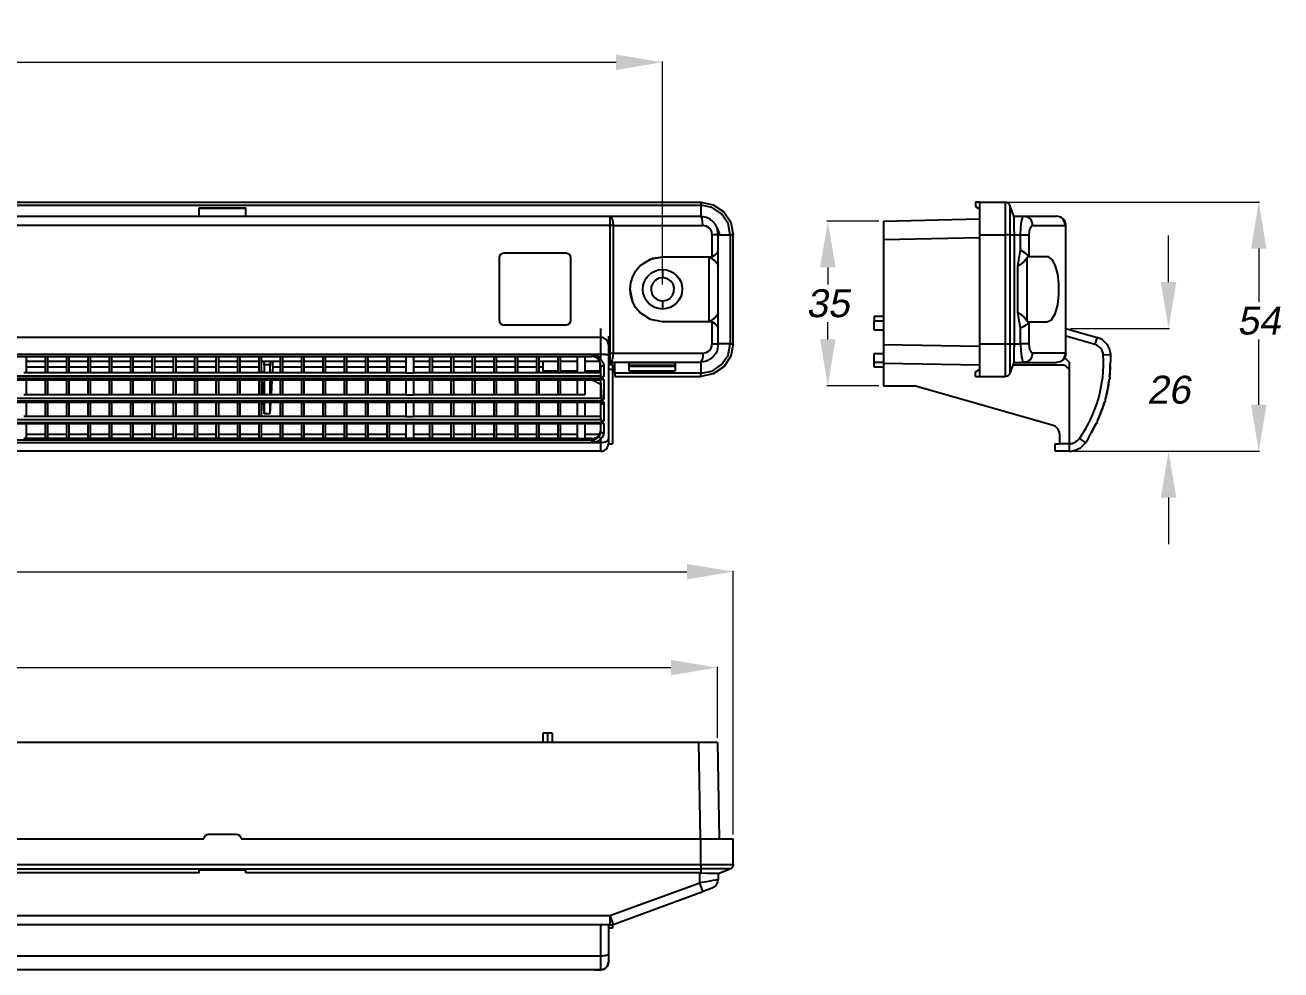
# Model space of a CAD drawing. Extents: x 77 to 615, y 57 to 401.
# Drawn here: x 345 to 615.4, y 56.7 to 260.2 of the extents above; entities that cross this region are included whole.
import ezdxf

# ---------------------------------------------------------------- set-up
doc = ezdxf.new("R2010")
doc.units = 0
doc.header["$MEASUREMENT"] = 0
doc.header["$PDSIZE"] = -1
doc.styles.add('NowyStyl1', font='ARIAL.TTF', dxfattribs={"oblique": 10})
doc.dimstyles.get("Standard").update_dxf_attribs({"dimtxt": 0.18, "dimasz": 0.18, "dimexe": 0.18, "dimexo": 0.0625, "dimgap": 0.09, "dimtad": 0, "dimtih": 1, "dimtoh": 1, "dimdec": 4, "dimzin": 0, "dimdsep": 46, "dimtxsty": 'Standard', "dimcen": 0.09, "dimadec": 0, "dimazin": 0, "dimtfac": 1, "dimtdec": 4, "dimtofl": 0, "dimtmove": 0, "dimatfit": 0, "dimfxl": 0, "dimtolj": 1, "dimtzin": 0, "dimarcsym": 0})

# ---------------------------------------------------------------- blocks, each defined once
blk = doc.blocks.new('*D0')
at = {"color": 0, "linetype": 'ByBlock', "lineweight": 0}
for p, q in [((77.48, 85.87), (77.48, 142.62)), ((87.48, 142.44), (487.48, 142.44)), ((497.48, 85.87), (497.48, 142.62))]:
    blk.add_line(p, q, dxfattribs=at)
for points in [[(77.48, 142.44), (87.48, 140.77), (87.48, 144.11)], [(497.48, 142.44), (487.48, 140.77), (487.48, 144.11)]]:
    blk.add_solid(points, dxfattribs=at)
at = {"layer": 'DEFPOINTS', "color": 0, "linetype": 'ByBlock', "lineweight": 0}
for p in [(77.48, 84.87), (497.48, 84.87)]:
    blk.add_point(p, dxfattribs=at)
at = {"color": 0, "linetype": 'ByBlock', "lineweight": 0, "insert": (287.48, 146.5), "char_height": 6, "attachment_point": 5, "style": 'NowyStyl1'}
blk.add_mtext('\\A1;420', dxfattribs=at)
blk = doc.blocks.new('*D1')
at = {"color": 0, "linetype": 'ByBlock', "lineweight": 0}
for p, q in [((80.9, 106.67), (80.9, 121.96)), ((90.9, 121.78), (484.06, 121.78)), ((494.06, 106.67), (494.06, 121.96))]:
    blk.add_line(p, q, dxfattribs=at)
for points in [[(80.9, 121.78), (90.9, 120.12), (90.9, 123.45)], [(494.06, 121.78), (484.06, 120.12), (484.06, 123.45)]]:
    blk.add_solid(points, dxfattribs=at)
at = {"layer": 'DEFPOINTS', "color": 0, "linetype": 'ByBlock', "lineweight": 0}
for p in [(80.9, 105.67), (494.06, 105.67)]:
    blk.add_point(p, dxfattribs=at)
at = {"color": 0, "linetype": 'ByBlock', "lineweight": 0, "insert": (287.48, 125.85), "char_height": 6, "attachment_point": 5, "style": 'NowyStyl1'}
blk.add_mtext('\\A1;413', dxfattribs=at)
blk = doc.blocks.new('*D3')
at = {"color": 0, "linetype": 'ByBlock', "lineweight": 0}
for p, q in [((550.6, 222.01), (610.81, 222.01)), ((610.63, 212.01), (610.63, 200.54)), ((610.63, 178.39), (610.63, 192.43)), ((570.8, 168.39), (610.81, 168.39))]:
    blk.add_line(p, q, dxfattribs=at)
for points in [[(610.63, 222.01), (608.97, 212.01), (612.3, 212.01)], [(610.63, 168.39), (608.97, 178.39), (612.3, 178.39)]]:
    blk.add_solid(points, dxfattribs=at)
at = {"layer": 'DEFPOINTS', "color": 0, "linetype": 'ByBlock', "lineweight": 0}
for p in [(549.6, 222.01), (569.8, 168.39)]:
    blk.add_point(p, dxfattribs=at)
at = {"color": 0, "linetype": 'ByBlock', "lineweight": 0, "insert": (610.63, 196.48), "char_height": 6, "attachment_point": 5, "style": 'NowyStyl1'}
blk.add_mtext('\\A1;54', dxfattribs=at)
blk = doc.blocks.new('*D2')
at = {"color": 0, "linetype": 'ByBlock', "lineweight": 0}
for p, q in [((528.8, 217.96), (517.65, 217.96)), ((517.83, 207.96), (517.83, 204.28)), ((517.83, 192.46), (517.83, 196.15)), ((528.8, 182.46), (517.65, 182.46))]:
    blk.add_line(p, q, dxfattribs=at)
for points in [[(517.83, 217.96), (516.16, 207.96), (519.5, 207.96)], [(517.83, 182.46), (516.16, 192.46), (519.5, 192.46)]]:
    blk.add_solid(points, dxfattribs=at)
at = {"layer": 'DEFPOINTS', "color": 0, "linetype": 'ByBlock', "lineweight": 0}
for p in [(529.8, 217.96), (529.8, 182.46)]:
    blk.add_point(p, dxfattribs=at)
at = {"color": 0, "linetype": 'ByBlock', "lineweight": 0, "insert": (517.83, 200.21), "char_height": 6, "attachment_point": 5, "style": 'NowyStyl1'}
blk.add_mtext('\\A1;35', dxfattribs=at)
blk = doc.blocks.new('*D4')
at = {"color": 0, "linetype": 'ByBlock', "lineweight": 0}
for p, q in [((591.21, 204.81), (591.21, 214.81)), ((570.1, 194.81), (591.39, 194.81)), ((571.8, 168.39), (591.39, 168.39)), ((591.21, 158.39), (591.21, 148.39))]:
    blk.add_line(p, q, dxfattribs=at)
for points in [[(591.21, 194.81), (589.54, 204.81), (592.87, 204.81)], [(591.21, 168.39), (589.54, 158.39), (592.87, 158.39)]]:
    blk.add_solid(points, dxfattribs=at)
at = {"layer": 'DEFPOINTS', "color": 0, "linetype": 'ByBlock', "lineweight": 0}
for p in [(569.1, 194.81), (570.8, 168.39)]:
    blk.add_point(p, dxfattribs=at)
at = {"color": 0, "linetype": 'ByBlock', "lineweight": 0, "insert": (591.21, 181.6), "char_height": 6, "attachment_point": 5, "style": 'NowyStyl1'}
blk.add_mtext('\\A1;26', dxfattribs=at)
blk = doc.blocks.new('*D5')
at = {"color": 0, "linetype": 'ByBlock', "lineweight": 0}
for p, q in [((92.7, 204.26), (92.7, 252.33)), ((102.7, 252.15), (472.25, 252.15)), ((482.25, 204.26), (482.25, 252.33))]:
    blk.add_line(p, q, dxfattribs=at)
for points in [[(92.7, 252.15), (102.7, 250.49), (102.7, 253.82)], [(482.25, 252.15), (472.25, 250.49), (472.25, 253.82)]]:
    blk.add_solid(points, dxfattribs=at)
at = {"layer": 'DEFPOINTS', "color": 0, "linetype": 'ByBlock', "lineweight": 0}
for p in [(92.7, 203.26), (482.25, 203.26)]:
    blk.add_point(p, dxfattribs=at)
at = {"color": 0, "linetype": 'ByBlock', "lineweight": 0, "insert": (287.48, 256.22), "char_height": 6, "attachment_point": 5, "style": 'NowyStyl1'}
blk.add_mtext('\\A1;390', dxfattribs=at)

msp = doc.modelspace()

# ---------------------------------------------------------------- linework, layer by layer
at = {"color": 7, "linetype": 'Continuous'}
for p, q in [((84.48, 222.01), (490.48, 222.01)), ((549.6, 222.01), (549.6, 221.07)), ((550.6, 222.01), (549.6, 222.01)), ((550.6, 222.01), (556.12, 222.01)), ((550.6, 215.01), (550.6, 222.01)), ((556.12, 215.01), (556.12, 222.01)), ((84.48, 221.36), (490.48, 221.36)), ((382.48, 220.81), (392.48, 220.81)), ((382.48, 219.01), (382.48, 220.81)), ((392.48, 220.68), (382.48, 220.68)), ((392.48, 219.01), (392.48, 220.81)), ((490.48, 221.36), (490.48, 219.01)), ((549.6, 221.07), (550.6, 220.5)), ((557.92, 219.01), (557.06, 221.36)), ((104.05, 219.01), (470.9, 219.01)), ((470.9, 217.01), (104.05, 217.01)), ((470.9, 219.01), (490.25, 219.01)), ((470.9, 219.01), (470.9, 217.01)), ((470.9, 217.01), (470.9, 189.51)), ((471.58, 217.01), (470.9, 217.01)), ((471.58, 217.01), (471.58, 189.51)), ((471.58, 217.01), (490.94, 217.01)), ((529.8, 217.96), (550.6, 218.4)), ((529.8, 217.96), (529.8, 213.96)), ((557.92, 219.01), (560.05, 219.01)), ((560.05, 219.01), (567.1, 219.01)), ((561.93, 217.01), (568.98, 217.01)), ((568.98, 217.01), (568.98, 189.51)), ((569.1, 217.01), (568.98, 217.01)), ((569.1, 189.51), (569.1, 217.01)), ((492.94, 210.26), (492.94, 215.01)), ((494.25, 215.01), (492.94, 215.01)), ((494.25, 211.66), (494.25, 215.01)), ((494.25, 215.01), (496.82, 215.01)), ((496.82, 215.01), (496.82, 191.51)), ((497.48, 191.51), (497.48, 215.01)), ((529.8, 213.96), (550.6, 214.4)), ((529.8, 213.96), (529.8, 191.38)), ((550.6, 191.51), (550.6, 215.01)), ((550.6, 215.01), (556.12, 215.01)), ((556.12, 191.51), (556.12, 215.01)), ((557.06, 215.01), (556.12, 215.01)), ((557.06, 215.01), (557.06, 191.51)), ((557.06, 215.01), (558, 215.01)), ((558, 191.51), (558, 215.01)), ((558, 215.01), (559.33, 215.01)), ((559.33, 211.66), (559.33, 215.01)), ((559.33, 215.01), (561.21, 215.01)), ((561.21, 210.26), (561.21, 215.01)), ((461.48, 211.01), (448.08, 211.01)), ((494.25, 208.26), (494.25, 211.66)), ((558.73, 208.26), (559.33, 211.66)), ((447.08, 210.01), (447.08, 196.61)), ((462.48, 196.61), (462.48, 210.01)), ((482.25, 210.26), (492.94, 210.26)), ((492.25, 196.26), (492.25, 210.26)), ((494.25, 198.26), (494.25, 208.26)), ((558.73, 198.26), (558.73, 208.26)), ((560.73, 196.48), (560.73, 210.05)), ((561.21, 210.26), (560.98, 210.26)), ((565.09, 210.26), (561.21, 210.26)), ((482.25, 207.51), (482.25, 205.76)), ((475.85, 200.42), (475.25, 203.26)), ((482.25, 200.76), (482.25, 199.01)), ((494.25, 194.86), (494.25, 198.26)), ((527.8, 197.46), (529.8, 197.46)), ((527.8, 197.46), (527.8, 196.46)), ((448.08, 195.61), (461.48, 195.61)), ((468.98, 192.88), (468.98, 194.81)), ((492.94, 196.26), (482.25, 196.26)), ((492.94, 191.51), (492.94, 196.26)), ((494.25, 191.51), (494.25, 194.86)), ((527.8, 194.46), (527.8, 196.46)), ((527.8, 196.46), (529.8, 196.46)), ((559.33, 191.51), (559.33, 194.86)), ((560.98, 196.26), (561.21, 196.26)), ((561.21, 196.26), (565.09, 196.26)), ((561.21, 191.51), (561.21, 196.26)), ((569.1, 194.81), (575.81, 192.88)), ((468.98, 192.88), (105.98, 192.88)), ((468.98, 189.2), (468.98, 192.88)), ((470.58, 193.14), (470.58, 191.35)), ((529.8, 194.46), (527.8, 194.46)), ((575.37, 191.35), (569.1, 193.14)), ((575.37, 191.35), (575.81, 192.88)), ((470.58, 191.35), (470.58, 189.11)), ((470.9, 189.51), (470.58, 189.51)), ((470.9, 189.51), (471.58, 189.51)), ((471.58, 189.51), (490.94, 189.51)), ((492.94, 191.51), (494.25, 191.51)), ((496.82, 191.51), (494.25, 191.51)), ((527.8, 187.46), (527.8, 189.46)), ((527.8, 189.46), (529.8, 189.46)), ((529.8, 191.38), (529.8, 187.38)), ((529.8, 191.38), (550.6, 191.02)), ((550.6, 184.51), (550.6, 191.51)), ((550.6, 191.51), (556.12, 191.51)), ((556.12, 184.51), (556.12, 191.51)), ((556.12, 191.51), (557.06, 191.51)), ((557.06, 191.51), (558, 191.51)), ((558, 191.51), (559.33, 191.51)), ((561.21, 191.51), (559.33, 191.51)), ((568.98, 189.51), (561.93, 189.51)), ((568.98, 189.51), (569.1, 189.51)), ((466.98, 189.2), (107.98, 189.2)), ((107.98, 188.8), (466.98, 188.8)), ((345.28, 185.26), (345.28, 188.8)), ((345.28, 187.76), (349.28, 187.76)), ((349.28, 188.8), (349.28, 185.26)), ((349.88, 185.26), (349.88, 188.8)), ((349.88, 187.76), (353.88, 187.76)), ((353.88, 188.8), (353.88, 185.26)), ((354.48, 185.26), (354.48, 188.8)), ((354.48, 187.76), (358.48, 187.76)), ((358.48, 188.8), (358.48, 185.26)), ((359.08, 185.26), (359.08, 188.8)), ((359.08, 187.76), (363.08, 187.76)), ((363.08, 188.8), (363.08, 185.26)), ((363.68, 185.26), (363.68, 188.8)), ((363.68, 187.76), (367.68, 187.76)), ((367.68, 188.8), (367.68, 185.26)), ((368.28, 185.26), (368.28, 188.8)), ((368.28, 187.76), (372.28, 187.76)), ((372.28, 188.8), (372.28, 185.26)), ((372.88, 185.26), (372.88, 188.8)), ((372.88, 187.76), (376.88, 187.76)), ((376.88, 188.8), (376.88, 185.26)), ((377.48, 185.26), (377.48, 188.8)), ((377.48, 187.76), (381.48, 187.76)), ((381.48, 188.8), (381.48, 185.26)), ((382.08, 185.26), (382.08, 188.8)), ((382.08, 187.76), (386.08, 187.76)), ((386.08, 188.8), (386.08, 185.26)), ((386.68, 185.26), (386.68, 188.8)), ((386.68, 187.76), (390.68, 187.76)), ((390.68, 188.8), (390.68, 185.26)), ((391.28, 185.26), (391.28, 188.8)), ((391.28, 187.76), (395.28, 187.76)), ((395.28, 188.8), (395.28, 185.26)), ((395.88, 185.26), (395.88, 188.8)), ((395.88, 187.76), (399.88, 187.76)), ((396.41, 187.76), (396.41, 186.99)), ((396.41, 186.99), (396.48, 186.99)), ((396.48, 186.99), (396.48, 185.26)), ((397.68, 186.99), (396.48, 186.99)), ((397.68, 186.99), (397.68, 185.26)), ((397.75, 186.99), (397.68, 186.99)), ((397.75, 187.76), (397.75, 186.99)), ((398.29, 186.46), (398.29, 187.76)), ((399.88, 188.8), (399.88, 185.26)), ((400.48, 185.26), (400.48, 188.8)), ((400.48, 187.76), (404.48, 187.76)), ((404.48, 188.8), (404.48, 185.26)), ((405.08, 185.26), (405.08, 188.8)), ((405.08, 187.76), (409.08, 187.76)), ((409.08, 188.8), (409.08, 185.26)), ((409.68, 185.26), (409.68, 188.8)), ((409.68, 187.76), (413.68, 187.76)), ((413.68, 188.8), (413.68, 185.26)), ((414.28, 185.26), (414.28, 188.8)), ((414.28, 187.76), (418.28, 187.76)), ((418.28, 188.8), (418.28, 185.26)), ((418.88, 185.26), (418.88, 188.8)), ((418.88, 187.76), (422.88, 187.76)), ((422.88, 188.8), (422.88, 185.26)), ((423.48, 185.26), (423.48, 188.8)), ((423.48, 187.76), (426.98, 187.76)), ((426.98, 188.8), (426.98, 185.26)), ((428.58, 188.8), (428.58, 185.26)), ((428.58, 187.76), (432.08, 187.76)), ((432.08, 188.8), (432.08, 185.26)), ((432.68, 185.26), (432.68, 188.8)), ((432.68, 187.76), (436.68, 187.76)), ((436.68, 188.8), (436.68, 185.26)), ((437.28, 185.26), (437.28, 188.8)), ((437.28, 187.76), (441.28, 187.76)), ((441.28, 188.8), (441.28, 185.26)), ((441.88, 185.26), (441.88, 188.8)), ((441.88, 187.76), (445.88, 187.76)), ((445.88, 188.8), (445.88, 185.26)), ((446.48, 185.26), (446.48, 188.8)), ((446.48, 187.76), (450.48, 187.76)), ((450.48, 188.8), (450.48, 185.26)), ((451.08, 185.26), (451.08, 188.8)), ((451.08, 187.76), (455.08, 187.76)), ((455.08, 188.8), (455.08, 185.26)), ((455.68, 185.26), (455.68, 188.8)), ((455.68, 187.76), (459.68, 187.76)), ((456.48, 187.76), (456.48, 185.6)), ((459.68, 188.8), (459.68, 185.26)), ((460.28, 185.26), (460.28, 188.8)), ((460.28, 187.76), (463.88, 187.76)), ((463.88, 188.8), (463.88, 185.26)), ((465.48, 188.8), (465.48, 185.26)), ((465.48, 187.76), (468.68, 187.76)), ((467.56, 189.2), (466.98, 189.2)), ((466.98, 189.2), (466.98, 188.8)), ((467.46, 188.75), (466.98, 188.82)), ((468.98, 189.2), (467.56, 189.2)), ((468.83, 185.6), (468.83, 187.43)), ((468.98, 188.17), (468.98, 189.2)), ((468.98, 184.67), (468.98, 186.72)), ((469.6, 186.7), (469.6, 184.47)), ((470.58, 189.11), (470.58, 171.13)), ((470.9, 187.51), (470.58, 187.51)), ((470.58, 187.46), (471.98, 187.46)), ((471.46, 186.96), (470.58, 186.96)), ((490.25, 187.51), (470.9, 187.51)), ((471.46, 186.96), (471.48, 185.96)), ((471.46, 186.92), (471.98, 186.92)), ((471.46, 186.71), (471.98, 186.71)), ((471.98, 185.17), (471.98, 187.51)), ((474.98, 187.51), (474.98, 185.71)), ((474.98, 187.46), (484.98, 187.46)), ((474.98, 186.92), (484.98, 186.92)), ((474.98, 186.71), (484.98, 186.71)), ((484.98, 187.51), (484.98, 185.71)), ((490.48, 187.52), (490.48, 185.17)), ((529.8, 187.46), (527.8, 187.46)), ((527.8, 186.46), (527.8, 187.46)), ((529.8, 187.38), (550.6, 187.02)), ((529.8, 187.38), (529.8, 182.46)), ((557.92, 187.52), (557.06, 185.17)), ((557.72, 186.96), (568.8, 186.96)), ((557.92, 187.51), (560.05, 187.51)), ((559.92, 187.58), (560.4, 187.55)), ((559.93, 187.64), (560.05, 187.51)), ((560.22, 187.59), (559.98, 187.59)), ((560.39, 187.58), (560.05, 187.51)), ((560.05, 187.51), (564.19, 187.51)), ((564.19, 187.51), (567.1, 187.51)), ((569.8, 187.59), (568.8, 188.59)), ((568.8, 186.96), (569.8, 185.96)), ((569.8, 187.59), (569.8, 185.96)), ((577.15, 189.11), (578.75, 189.2)), ((578.75, 189.2), (578.75, 189.2)), ((105.94, 184.62), (469.01, 184.62)), ((105.98, 184.14), (468.98, 184.14)), ((345.28, 185.26), (344.68, 185.26)), ((349.28, 186.46), (345.28, 186.46)), ((349.28, 185.26), (345.28, 185.26)), ((349.88, 185.26), (349.28, 185.26)), ((353.88, 186.46), (349.88, 186.46)), ((353.88, 185.26), (349.88, 185.26)), ((354.48, 185.26), (353.88, 185.26)), ((358.48, 186.46), (354.48, 186.46)), ((358.48, 185.26), (354.48, 185.26)), ((359.08, 185.26), (358.48, 185.26)), ((363.08, 186.46), (359.08, 186.46)), ((363.08, 185.26), (359.08, 185.26)), ((363.68, 185.26), (363.08, 185.26)), ((367.68, 186.46), (363.68, 186.46)), ((367.68, 185.26), (363.68, 185.26)), ((368.28, 185.26), (367.68, 185.26)), ((372.28, 186.46), (368.28, 186.46)), ((372.28, 185.26), (368.28, 185.26)), ((372.88, 185.26), (372.28, 185.26)), ((376.88, 186.46), (372.88, 186.46)), ((376.88, 185.26), (372.88, 185.26)), ((377.48, 185.26), (376.88, 185.26)), ((381.48, 186.46), (377.48, 186.46)), ((381.48, 185.26), (377.48, 185.26)), ((382.08, 185.26), (381.48, 185.26)), ((386.08, 186.46), (382.08, 186.46)), ((386.08, 185.26), (382.08, 185.26)), ((386.68, 185.26), (386.08, 185.26)), ((390.68, 186.46), (386.68, 186.46)), ((390.68, 185.26), (386.68, 185.26)), ((391.28, 185.26), (390.68, 185.26)), ((395.28, 186.46), (391.28, 186.46)), ((395.28, 185.26), (391.28, 185.26)), ((395.88, 185.26), (395.28, 185.26)), ((395.94, 185.26), (395.88, 186.28)), ((399.88, 185.26), (395.88, 185.26)), ((398.29, 186.46), (398.21, 185.26)), ((399.88, 186.46), (398.29, 186.46)), ((400.48, 185.26), (399.88, 185.26)), ((404.48, 186.46), (400.48, 186.46)), ((404.48, 185.26), (400.48, 185.26)), ((405.08, 185.26), (404.48, 185.26)), ((409.08, 186.46), (405.08, 186.46)), ((409.08, 185.26), (405.08, 185.26)), ((409.68, 185.26), (409.08, 185.26)), ((413.68, 186.46), (409.68, 186.46)), ((413.68, 185.26), (409.68, 185.26)), ((414.28, 185.26), (413.68, 185.26)), ((418.28, 186.46), (414.28, 186.46)), ((418.28, 185.26), (414.28, 185.26)), ((418.88, 185.26), (418.28, 185.26)), ((422.88, 186.46), (418.88, 186.46)), ((422.88, 185.26), (418.88, 185.26)), ((423.48, 185.26), (422.88, 185.26)), ((426.98, 186.46), (423.48, 186.46)), ((426.98, 185.26), (423.48, 185.26)), ((426.98, 185.26), (428.58, 185.26)), ((432.08, 186.46), (428.58, 186.46)), ((432.08, 185.26), (428.58, 185.26)), ((432.68, 185.26), (432.08, 185.26)), ((436.68, 186.46), (432.68, 186.46)), ((436.68, 185.26), (432.68, 185.26)), ((437.28, 185.26), (436.68, 185.26)), ((441.28, 186.46), (437.28, 186.46)), ((441.28, 185.26), (437.28, 185.26)), ((441.88, 185.26), (441.28, 185.26)), ((445.88, 186.46), (441.88, 186.46)), ((445.88, 185.26), (441.88, 185.26)), ((446.48, 185.26), (445.88, 185.26)), ((450.48, 186.46), (446.48, 186.46)), ((450.48, 185.26), (446.48, 185.26)), ((451.08, 185.26), (450.48, 185.26)), ((455.08, 186.46), (451.08, 186.46)), ((455.08, 185.26), (451.08, 185.26)), ((455.68, 185.26), (455.08, 185.26)), ((456.48, 186.46), (455.68, 186.46)), ((459.68, 185.26), (455.68, 185.26)), ((459.68, 185.6), (456.48, 185.6)), ((460.28, 185.26), (459.68, 185.26)), ((463.88, 185.6), (460.28, 185.6)), ((463.88, 185.26), (460.28, 185.26)), ((465.48, 185.26), (463.88, 185.26)), ((468.83, 185.6), (465.48, 185.6)), ((468.98, 185.26), (465.48, 185.26)), ((468.85, 185.26), (468.83, 185.6)), ((471.48, 185.96), (470.58, 185.96)), ((471.48, 185.96), (471.48, 169.99)), ((471.48, 185.71), (471.98, 185.71)), ((471.98, 185.17), (471.98, 184.51)), ((490.48, 185.17), (471.98, 185.17)), ((471.98, 184.51), (490.48, 184.51)), ((474.98, 185.71), (484.98, 185.71)), ((529.8, 186.46), (527.8, 186.46)), ((549.6, 185.45), (550.6, 186.03)), ((549.6, 184.51), (549.6, 185.45)), ((549.6, 184.51), (550.6, 184.51)), ((550.6, 184.51), (556.12, 184.51)), ((569.8, 185.96), (569.8, 169.99)), ((105.95, 183.74), (469, 183.74)), ((345.28, 180.55), (345.28, 183.74)), ((349.28, 183.74), (349.28, 180.55)), ((349.88, 180.55), (349.88, 183.74)), ((353.88, 183.74), (353.88, 180.55)), ((354.48, 180.55), (354.48, 183.74)), ((358.48, 183.74), (358.48, 180.55)), ((359.08, 180.55), (359.08, 183.74)), ((363.08, 183.74), (363.08, 180.55)), ((363.68, 180.55), (363.68, 183.74)), ((367.68, 183.74), (367.68, 180.55)), ((368.28, 180.55), (368.28, 183.74)), ((372.28, 183.74), (372.28, 180.55)), ((372.88, 180.55), (372.88, 183.74)), ((376.88, 183.74), (376.88, 180.55)), ((377.48, 180.55), (377.48, 183.74)), ((381.48, 183.74), (381.48, 180.55)), ((382.08, 180.55), (382.08, 183.74)), ((386.08, 183.74), (386.08, 180.55)), ((386.68, 180.55), (386.68, 183.74)), ((390.68, 183.74), (390.68, 180.55)), ((391.28, 180.55), (391.28, 183.74)), ((395.28, 183.74), (395.28, 180.55)), ((395.88, 180.55), (395.88, 183.74)), ((396.23, 180.55), (396.03, 183.74)), ((396.48, 183.74), (396.48, 180.55)), ((397.68, 183.74), (397.68, 180.55)), ((398.12, 183.74), (397.93, 180.55)), ((399.88, 183.74), (399.88, 180.55)), ((400.48, 180.55), (400.48, 183.74)), ((404.48, 183.74), (404.48, 180.55)), ((405.08, 180.55), (405.08, 183.74)), ((409.08, 183.74), (409.08, 180.55)), ((409.68, 180.55), (409.68, 183.74)), ((413.68, 183.74), (413.68, 180.55)), ((414.28, 180.55), (414.28, 183.74)), ((418.28, 183.74), (418.28, 180.55)), ((418.88, 180.55), (418.88, 183.74)), ((422.88, 183.74), (422.88, 180.55)), ((423.48, 180.55), (423.48, 183.74)), ((426.98, 183.74), (426.98, 180.55)), ((428.58, 183.74), (428.58, 180.55)), ((432.08, 183.74), (432.08, 180.55)), ((432.68, 180.55), (432.68, 183.74)), ((436.68, 183.74), (436.68, 180.55)), ((437.28, 180.55), (437.28, 183.74)), ((441.28, 183.74), (441.28, 180.55)), ((441.88, 180.55), (441.88, 183.74)), ((445.88, 183.74), (445.88, 180.55)), ((446.48, 180.55), (446.48, 183.74)), ((450.48, 183.74), (450.48, 180.55)), ((451.08, 180.55), (451.08, 183.74)), ((455.08, 183.74), (455.08, 180.55)), ((455.68, 180.55), (455.68, 183.74)), ((459.68, 183.74), (459.68, 180.55)), ((460.28, 180.55), (460.28, 183.74)), ((463.88, 183.74), (463.88, 180.55)), ((465.48, 183.74), (465.48, 180.55)), ((468.98, 182.76), (466.92, 183.74)), ((469.27, 178.38), (468.94, 183.74)), ((468.98, 179.83), (468.98, 183.76)), ((469.6, 183.84), (469.6, 179.58)), ((529.8, 182.46), (536.52, 182.46)), ((566.35, 173.91), (536.52, 182.46)), ((105.92, 178.92), (469.04, 178.92)), ((105.97, 179.8), (468.99, 179.8)), ((105.98, 179.24), (468.98, 179.24)), ((345.28, 180.55), (344.68, 180.55)), ((349.28, 180.55), (345.28, 180.55)), ((345.28, 175.84), (345.28, 178.92)), ((349.88, 180.55), (349.28, 180.55)), ((349.28, 178.92), (349.28, 175.84)), ((353.88, 180.55), (349.88, 180.55)), ((349.88, 175.84), (349.88, 178.92)), ((354.48, 180.55), (353.88, 180.55)), ((353.88, 178.92), (353.88, 175.84)), ((358.48, 180.55), (354.48, 180.55)), ((354.48, 175.84), (354.48, 178.92)), ((359.08, 180.55), (358.48, 180.55)), ((358.48, 178.92), (358.48, 175.84)), ((363.08, 180.55), (359.08, 180.55)), ((359.08, 175.84), (359.08, 178.92)), ((363.68, 180.55), (363.08, 180.55)), ((363.08, 178.92), (363.08, 175.84)), ((367.68, 180.55), (363.68, 180.55)), ((363.68, 175.84), (363.68, 178.92)), ((368.28, 180.55), (367.68, 180.55)), ((367.68, 178.92), (367.68, 175.84)), ((372.28, 180.55), (368.28, 180.55)), ((368.28, 175.84), (368.28, 178.92)), ((372.88, 180.55), (372.28, 180.55)), ((372.28, 178.92), (372.28, 175.84)), ((376.88, 180.55), (372.88, 180.55)), ((372.88, 175.84), (372.88, 178.92)), ((377.48, 180.55), (376.88, 180.55)), ((376.88, 178.92), (376.88, 175.84)), ((381.48, 180.55), (377.48, 180.55)), ((377.48, 175.84), (377.48, 178.92)), ((382.08, 180.55), (381.48, 180.55)), ((381.48, 178.92), (381.48, 175.84)), ((386.08, 180.55), (382.08, 180.55)), ((382.08, 175.84), (382.08, 178.92)), ((386.68, 180.55), (386.08, 180.55)), ((386.08, 178.92), (386.08, 175.84)), ((390.68, 180.55), (386.68, 180.55)), ((386.68, 175.84), (386.68, 178.92)), ((391.28, 180.55), (390.68, 180.55)), ((390.68, 178.92), (390.68, 175.84)), ((395.28, 180.55), (391.28, 180.55)), ((391.28, 175.84), (391.28, 178.92)), ((395.88, 180.55), (395.28, 180.55)), ((395.28, 178.92), (395.28, 175.84)), ((399.88, 180.55), (395.88, 180.55)), ((395.88, 175.84), (395.88, 178.92)), ((396.48, 176.43), (396.33, 178.92)), ((396.48, 178.92), (396.48, 176.43)), ((397.83, 178.92), (397.68, 176.43)), ((397.68, 178.92), (397.68, 176.43)), ((400.48, 180.55), (399.88, 180.55)), ((399.88, 178.92), (399.88, 175.84)), ((404.48, 180.55), (400.48, 180.55)), ((400.48, 175.84), (400.48, 178.92)), ((405.08, 180.55), (404.48, 180.55)), ((404.48, 178.92), (404.48, 175.84)), ((409.08, 180.55), (405.08, 180.55)), ((405.08, 175.84), (405.08, 178.92)), ((409.68, 180.55), (409.08, 180.55)), ((409.08, 178.92), (409.08, 175.84)), ((413.68, 180.55), (409.68, 180.55)), ((409.68, 175.84), (409.68, 178.92)), ((414.28, 180.55), (413.68, 180.55)), ((413.68, 178.92), (413.68, 175.84)), ((418.28, 180.55), (414.28, 180.55)), ((414.28, 175.84), (414.28, 178.92)), ((418.88, 180.55), (418.28, 180.55)), ((418.28, 178.92), (418.28, 175.84)), ((422.88, 180.55), (418.88, 180.55)), ((418.88, 175.84), (418.88, 178.92)), ((423.48, 180.55), (422.88, 180.55)), ((422.88, 178.92), (422.88, 175.84)), ((426.98, 180.55), (423.48, 180.55)), ((423.48, 175.84), (423.48, 178.92)), ((426.98, 180.55), (428.58, 180.55)), ((426.98, 178.92), (426.98, 175.84)), ((432.08, 180.55), (428.58, 180.55)), ((428.58, 178.92), (428.58, 175.84)), ((432.68, 180.55), (432.08, 180.55)), ((432.08, 178.92), (432.08, 175.84)), ((436.68, 180.55), (432.68, 180.55)), ((432.68, 175.84), (432.68, 178.92)), ((437.28, 180.55), (436.68, 180.55)), ((436.68, 178.92), (436.68, 175.84)), ((441.28, 180.55), (437.28, 180.55)), ((437.28, 175.84), (437.28, 178.92)), ((441.88, 180.55), (441.28, 180.55)), ((441.28, 178.92), (441.28, 175.84)), ((445.88, 180.55), (441.88, 180.55)), ((441.88, 175.84), (441.88, 178.92)), ((446.48, 180.55), (445.88, 180.55)), ((445.88, 178.92), (445.88, 175.84)), ((450.48, 180.55), (446.48, 180.55)), ((446.48, 175.84), (446.48, 178.92)), ((451.08, 180.55), (450.48, 180.55)), ((450.48, 178.92), (450.48, 175.84)), ((455.08, 180.55), (451.08, 180.55)), ((451.08, 175.84), (451.08, 178.92)), ((455.68, 180.55), (455.08, 180.55)), ((455.08, 178.92), (455.08, 175.84)), ((459.68, 180.55), (455.68, 180.55)), ((455.68, 175.84), (455.68, 178.92)), ((460.28, 180.55), (459.68, 180.55)), ((459.68, 178.92), (459.68, 175.84)), ((463.88, 180.55), (460.28, 180.55)), ((460.28, 175.84), (460.28, 178.92)), ((465.48, 180.55), (463.88, 180.55)), ((463.88, 178.92), (463.88, 175.84)), ((465.48, 178.92), (465.48, 175.84)), ((468.99, 179.8), (468.98, 179.83)), ((468.98, 175.21), (468.98, 178.96)), ((469.6, 178.98), (469.6, 174.92)), ((345.28, 175.84), (344.68, 175.84)), ((349.28, 175.84), (345.28, 175.84)), ((349.88, 175.84), (349.28, 175.84)), ((353.88, 175.84), (349.88, 175.84)), ((354.48, 175.84), (353.88, 175.84)), ((358.48, 175.84), (354.48, 175.84)), ((359.08, 175.84), (358.48, 175.84)), ((363.08, 175.84), (359.08, 175.84)), ((363.68, 175.84), (363.08, 175.84)), ((367.68, 175.84), (363.68, 175.84)), ((368.28, 175.84), (367.68, 175.84)), ((372.28, 175.84), (368.28, 175.84)), ((372.88, 175.84), (372.28, 175.84)), ((376.88, 175.84), (372.88, 175.84)), ((377.48, 175.84), (376.88, 175.84)), ((381.48, 175.84), (377.48, 175.84)), ((382.08, 175.84), (381.48, 175.84)), ((386.08, 175.84), (382.08, 175.84)), ((386.68, 175.84), (386.08, 175.84)), ((390.68, 175.84), (386.68, 175.84)), ((391.28, 175.84), (390.68, 175.84)), ((395.28, 175.84), (391.28, 175.84)), ((395.88, 175.84), (395.28, 175.84)), ((399.88, 175.84), (395.88, 175.84)), ((397.68, 176.43), (396.48, 176.43)), ((400.48, 175.84), (399.88, 175.84)), ((404.48, 175.84), (400.48, 175.84)), ((405.08, 175.84), (404.48, 175.84)), ((409.08, 175.84), (405.08, 175.84)), ((409.68, 175.84), (409.08, 175.84)), ((413.68, 175.84), (409.68, 175.84)), ((414.28, 175.84), (413.68, 175.84)), ((418.28, 175.84), (414.28, 175.84)), ((418.88, 175.84), (418.28, 175.84)), ((422.88, 175.84), (418.88, 175.84)), ((423.48, 175.84), (422.88, 175.84)), ((426.98, 175.84), (423.48, 175.84)), ((426.98, 175.84), (428.58, 175.84)), ((432.08, 175.84), (428.58, 175.84)), ((432.68, 175.84), (432.08, 175.84)), ((436.68, 175.84), (432.68, 175.84)), ((437.28, 175.84), (436.68, 175.84)), ((441.28, 175.84), (437.28, 175.84)), ((441.88, 175.84), (441.28, 175.84)), ((445.88, 175.84), (441.88, 175.84)), ((446.48, 175.84), (445.88, 175.84)), ((450.48, 175.84), (446.48, 175.84)), ((451.08, 175.84), (450.48, 175.84)), ((455.08, 175.84), (451.08, 175.84)), ((455.68, 175.84), (455.08, 175.84)), ((459.68, 175.84), (455.68, 175.84)), ((460.28, 175.84), (459.68, 175.84)), ((463.88, 175.84), (460.28, 175.84)), ((465.48, 175.84), (463.88, 175.84)), ((468.98, 175.84), (465.48, 175.84)), ((105.87, 174.32), (469.09, 174.32)), ((105.98, 175.2), (468.98, 175.2)), ((105.98, 174.58), (468.98, 174.58)), ((345.28, 171.13), (345.28, 174.32)), ((349.28, 174.32), (349.28, 171.13)), ((349.88, 171.13), (349.88, 174.32)), ((353.88, 174.32), (353.88, 171.13)), ((354.48, 171.13), (354.48, 174.32)), ((358.48, 174.32), (358.48, 171.13)), ((359.08, 171.13), (359.08, 174.32)), ((363.08, 174.32), (363.08, 171.13)), ((363.68, 171.13), (363.68, 174.32)), ((367.68, 174.32), (367.68, 171.13)), ((368.28, 171.13), (368.28, 174.32)), ((372.28, 174.32), (372.28, 171.13)), ((372.88, 171.13), (372.88, 174.32)), ((376.88, 174.32), (376.88, 171.13)), ((377.48, 171.13), (377.48, 174.32)), ((381.48, 174.32), (381.48, 171.13)), ((382.08, 171.13), (382.08, 174.32)), ((386.08, 174.32), (386.08, 171.13)), ((386.68, 171.13), (386.68, 174.32)), ((390.68, 174.32), (390.68, 171.13)), ((391.28, 171.13), (391.28, 174.32)), ((395.28, 174.32), (395.28, 171.13)), ((395.88, 171.13), (395.88, 174.32)), ((399.88, 174.32), (399.88, 171.13)), ((400.48, 171.13), (400.48, 174.32)), ((404.48, 174.32), (404.48, 171.13)), ((405.08, 171.13), (405.08, 174.32)), ((409.08, 174.32), (409.08, 171.13)), ((409.68, 171.13), (409.68, 174.32)), ((413.68, 174.32), (413.68, 171.13)), ((414.28, 171.13), (414.28, 174.32)), ((418.28, 174.32), (418.28, 171.13)), ((418.88, 171.13), (418.88, 174.32)), ((422.88, 174.32), (422.88, 171.13)), ((423.48, 171.13), (423.48, 174.32)), ((426.98, 174.32), (426.98, 171.13)), ((428.58, 174.32), (428.58, 171.13)), ((432.08, 174.32), (432.08, 171.13)), ((432.68, 171.13), (432.68, 174.32)), ((436.68, 174.32), (436.68, 171.13)), ((437.28, 171.13), (437.28, 174.32)), ((441.28, 174.32), (441.28, 171.13)), ((441.88, 171.13), (441.88, 174.32)), ((445.88, 174.32), (445.88, 171.13)), ((446.48, 171.13), (446.48, 174.32)), ((450.48, 174.32), (450.48, 171.13)), ((451.08, 171.13), (451.08, 174.32)), ((455.08, 174.32), (455.08, 171.13)), ((455.68, 171.13), (455.68, 174.32)), ((459.68, 174.32), (459.68, 171.13)), ((460.28, 171.13), (460.28, 174.32)), ((463.88, 174.32), (463.88, 171.13)), ((465.48, 174.32), (465.48, 171.13)), ((468.98, 175.2), (468.98, 175.21)), ((468.98, 172.59), (468.98, 174.39)), ((469.6, 174.35), (469.6, 172.38)), ((107.98, 170.84), (466.98, 170.84)), ((345.28, 171.13), (344.68, 171.13)), ((349.28, 171.98), (345.28, 171.98)), ((349.28, 171.13), (345.28, 171.13)), ((349.88, 171.13), (349.28, 171.13)), ((353.88, 171.98), (349.88, 171.98)), ((353.88, 171.13), (349.88, 171.13)), ((354.48, 171.13), (353.88, 171.13)), ((358.48, 171.98), (354.48, 171.98)), ((358.48, 171.13), (354.48, 171.13)), ((359.08, 171.13), (358.48, 171.13)), ((363.08, 171.98), (359.08, 171.98)), ((363.08, 171.13), (359.08, 171.13)), ((363.68, 171.13), (363.08, 171.13)), ((367.68, 171.98), (363.68, 171.98)), ((367.68, 171.13), (363.68, 171.13)), ((368.28, 171.13), (367.68, 171.13)), ((372.28, 171.98), (368.28, 171.98)), ((372.28, 171.13), (368.28, 171.13)), ((372.88, 171.13), (372.28, 171.13)), ((376.88, 171.98), (372.88, 171.98)), ((376.88, 171.13), (372.88, 171.13)), ((377.48, 171.13), (376.88, 171.13)), ((381.48, 171.98), (377.48, 171.98)), ((381.48, 171.13), (377.48, 171.13)), ((382.08, 171.13), (381.48, 171.13)), ((386.08, 171.98), (382.08, 171.98)), ((386.08, 171.13), (382.08, 171.13)), ((386.68, 171.13), (386.08, 171.13)), ((390.68, 171.98), (386.68, 171.98)), ((390.68, 171.13), (386.68, 171.13)), ((391.28, 171.13), (390.68, 171.13)), ((395.28, 171.98), (391.28, 171.98)), ((395.28, 171.13), (391.28, 171.13)), ((395.88, 171.13), (395.28, 171.13)), ((399.88, 171.98), (395.88, 171.98)), ((399.88, 171.13), (395.88, 171.13)), ((400.48, 171.13), (399.88, 171.13)), ((404.48, 171.98), (400.48, 171.98)), ((404.48, 171.13), (400.48, 171.13)), ((405.08, 171.13), (404.48, 171.13)), ((409.08, 171.98), (405.08, 171.98)), ((409.08, 171.13), (405.08, 171.13)), ((409.68, 171.13), (409.08, 171.13)), ((413.68, 171.98), (409.68, 171.98)), ((413.68, 171.13), (409.68, 171.13)), ((414.28, 171.13), (413.68, 171.13)), ((418.28, 171.98), (414.28, 171.98)), ((418.28, 171.13), (414.28, 171.13)), ((418.88, 171.13), (418.28, 171.13)), ((422.88, 171.98), (418.88, 171.98)), ((422.88, 171.13), (418.88, 171.13)), ((423.48, 171.13), (422.88, 171.13)), ((426.98, 171.98), (423.48, 171.98)), ((426.98, 171.13), (423.48, 171.13)), ((428.58, 171.13), (426.98, 171.13)), ((432.08, 171.98), (428.58, 171.98)), ((432.08, 171.13), (428.58, 171.13)), ((432.68, 171.13), (432.08, 171.13)), ((436.68, 171.98), (432.68, 171.98)), ((436.68, 171.13), (432.68, 171.13)), ((437.28, 171.13), (436.68, 171.13)), ((441.28, 171.98), (437.28, 171.98)), ((441.28, 171.13), (437.28, 171.13)), ((441.88, 171.13), (441.28, 171.13)), ((445.88, 171.98), (441.88, 171.98)), ((445.88, 171.13), (441.88, 171.13)), ((446.48, 171.13), (445.88, 171.13)), ((450.48, 171.98), (446.48, 171.98)), ((450.48, 171.13), (446.48, 171.13)), ((451.08, 171.13), (450.48, 171.13)), ((455.08, 171.98), (451.08, 171.98)), ((455.08, 171.13), (451.08, 171.13)), ((455.68, 171.13), (455.08, 171.13)), ((459.68, 171.98), (455.68, 171.98)), ((459.68, 171.13), (455.68, 171.13)), ((460.28, 171.13), (459.68, 171.13)), ((463.88, 171.98), (460.28, 171.98)), ((463.88, 171.13), (460.28, 171.13)), ((463.88, 171.13), (465.48, 171.13)), ((468.66, 171.98), (465.48, 171.98)), ((466.98, 171.13), (465.48, 171.13)), ((466.98, 170.84), (466.98, 171.13)), ((466.98, 170.84), (467.46, 170.89)), ((466.98, 170.84), (466.98, 170.21)), ((468.98, 170.21), (468.98, 171.06)), ((470.58, 171.13), (470.58, 169.99)), ((567.8, 169.99), (567.8, 171.99)), ((572, 171.13), (573.31, 170.21)), ((468.98, 168.39), (105.98, 168.39)), ((466.98, 170.21), (107.98, 170.21)), ((467.56, 170.21), (466.98, 170.21)), ((468.98, 170.21), (467.56, 170.21)), ((468.98, 168.39), (468.98, 170.21)), ((470.58, 169.99), (471.48, 169.99)), ((566.8, 168.39), (566.8, 169.99)), ((566.8, 169.99), (567.8, 169.99)), ((569.8, 168.39), (566.8, 168.39)), ((569.8, 169.99), (567.8, 169.99)), ((569.8, 169.99), (569.8, 168.39)), ((573.31, 170.21), (573.31, 170.21)), ((490.06, 105.67), (84.9, 105.67)), ((457.48, 107.67), (456.48, 107.67)), ((456.48, 107.67), (456.48, 105.67)), ((457.48, 107.67), (457.48, 105.67)), ((458.48, 107.67), (457.48, 107.67)), ((458.48, 107.67), (458.48, 105.67)), ((494.06, 105.67), (490.06, 105.67)), ((490.42, 84.87), (490.06, 105.67)), ((494.06, 105.67), (494.42, 84.87)), ((191.48, 84.87), (383.48, 84.87)), ((390.48, 85.87), (384.48, 85.87)), ((391.48, 84.87), (490.48, 84.87)), ((490.48, 84.87), (497.48, 84.87)), ((490.48, 79.35), (490.48, 84.87)), ((497.48, 79.35), (497.48, 84.87)), ((84.48, 79.35), (490.48, 79.35)), ((490.48, 79.35), (490.48, 78.41)), ((490.48, 79.35), (497.48, 79.35)), ((84.48, 78.41), (490.48, 78.41)), ((382.48, 77.55), (192.48, 77.55)), ((382.48, 78.21), (392.48, 78.21)), ((382.48, 77.55), (382.48, 78.21)), ((392.48, 77.55), (392.48, 78.21)), ((490.25, 77.55), (392.48, 77.55)), ((490.48, 77.55), (490.25, 77.55)), ((490.25, 75.42), (490.25, 77.55)), ((490.48, 78.41), (490.48, 77.55)), ((494.25, 76.14), (494.12, 76.12)), ((494.25, 77.47), (496.82, 78.41)), ((494.25, 77.47), (494.25, 76.14)), ((470.9, 68.37), (490.25, 75.42)), ((471.58, 66.49), (490.94, 73.54)), ((490.94, 73.54), (490.25, 75.42)), ((492.94, 74.27), (490.94, 73.54)), ((493.46, 74.55), (492.94, 74.27)), ((104.05, 68.37), (470.9, 68.37)), ((470.9, 68.37), (470.9, 66.37)), ((470.9, 68.37), (471.58, 66.49)), ((470.9, 66.37), (104.05, 66.37)), ((468.98, 59.66), (468.98, 66.37)), ((470.58, 66.37), (470.58, 60.1)), ((471.48, 65.67), (470.58, 65.67)), ((471.46, 66.47), (471.48, 65.67)), ((468.98, 59.66), (105.98, 59.66)), ((468.98, 56.72), (468.98, 59.66)), ((470.58, 60.1), (470.58, 58.32)), ((470.58, 58.32), (470.58, 58.27)), ((466.98, 56.72), (107.98, 56.72)), ((467.56, 56.72), (466.98, 56.72)), ((468.98, 56.72), (467.56, 56.72)), ((468.98, 56.68), (469.42, 56.74)), ((468.98, 56.68), (468.98, 56.72))]:
    msp.add_line(p, q, dxfattribs=at)
at = {"color": 7, "linetype": 'Continuous', "flags": 128}
for points in [[(490.48, 222.01), (493.16, 221.48), (495.43, 219.96), (496.94, 217.69), (497.48, 215.01)], [(490.48, 222.01), (490.48, 221.97), (490.48, 221.83), (490.48, 221.62), (490.48, 221.36)], [(557.06, 221.36), (556.92, 221.62), (556.7, 221.83), (556.42, 221.97), (556.12, 222.01)], [(496.82, 215.01), (496.34, 217.44), (494.96, 219.5), (492.9, 220.87), (490.48, 221.36)], [(557.06, 221.36), (557.06, 220.87), (557.06, 219.5), (557.06, 217.44), (557.06, 215.01)], [(470.9, 219.01), (471.16, 218.86), (471.38, 218.43), (471.53, 217.78), (471.58, 217.01)], [(494.25, 215.01), (493.97, 216.49), (493.61, 217.19), (493.08, 217.84), (492.48, 218.33), (491.72, 218.73), (490.25, 219.01)], [(490.94, 217.01), (490.88, 217.78), (490.74, 218.43), (490.51, 218.86), (490.25, 219.01)], [(492.94, 215.01), (492.8, 215.75), (492.61, 216.11), (492.35, 216.43), (491.67, 216.87), (490.94, 217.01)], [(493.98, 216.43), (494.42, 215.35), (494.46, 215.03)], [(558, 215.01), (557.99, 216.45), (557.97, 217.76), (557.95, 218.64), (557.92, 219.01)], [(559.33, 215.01), (559.38, 216.49), (559.44, 217.19), (559.54, 217.84), (559.65, 218.33), (559.79, 218.73), (560.05, 219.01)], [(560.05, 219.01), (560.77, 218.86), (561.38, 218.43), (561.79, 217.78), (561.93, 217.01)], [(561.21, 215.01), (561.26, 215.75), (561.32, 216.11), (561.42, 216.43), (561.67, 216.87), (561.93, 217.01)], [(569.1, 217.01), (569.1, 217.01), (569.1, 217.01), (569.1, 217.02), (569.1, 217.03), (569.1, 217.07), (569.09, 217.21), (568.95, 217.78), (568.84, 217.99), (568.76, 218.13), (568.51, 218.43), (568.18, 218.69), (567.75, 218.9), (567.1, 219.01)], [(568.98, 217.01), (568.83, 217.78), (568.43, 218.43), (567.82, 218.86), (567.1, 219.01)], [(497.48, 215.01), (497.43, 215.01), (497.3, 215.01), (497.09, 215.01), (496.82, 215.01)], [(492.94, 210.26), (493.47, 210.61), (493.89, 210.96), (494.16, 211.31), (494.25, 211.66)], [(561.21, 210.26), (560.91, 210.61), (560.47, 210.96), (559.93, 211.31), (559.33, 211.66)], [(482.25, 196.26), (479.64, 196.77), (477.38, 198.24), (476.49, 199.29), (475.82, 200.51), (475.4, 201.86), (475.25, 203.26), (475.4, 204.67), (475.82, 206.02), (476.49, 207.24), (477.38, 208.29), (479.64, 209.76), (482.25, 210.26)], [(478.33, 209.06), (480.18, 209.95), (482.25, 210.26)], [(492.25, 210.26), (493.02, 209.76), (493.67, 209.26), (494.1, 208.76), (494.25, 208.26)], [(560.62, 209.9), (560.57, 209.76), (560.14, 209.26), (559.49, 208.76), (558.73, 208.26)], [(560.63, 209.87), (560.72, 210.03), (560.81, 210.15), (560.9, 210.24), (560.94, 210.26), (560.95, 210.26), (560.96, 210.26), (560.98, 210.26)], [(565.09, 196.26), (565.98, 196.7), (566.77, 197.98), (567.33, 199.91), (567.61, 202.16), (567.61, 204.42), (567.35, 206.5), (566.88, 208.27), (566.2, 209.57), (565.37, 210.22), (565.09, 210.26)], [(482.25, 205.76), (481.42, 205.62), (480.69, 205.22), (480.13, 204.59), (479.81, 203.81), (479.77, 202.97), (480, 202.17), (480.49, 201.49), (481.18, 201), (481.99, 200.78), (482.25, 200.76)], [(482.25, 200.76), (483.08, 200.9), (483.81, 201.31), (484.37, 201.94), (484.69, 202.71), (484.74, 203.55), (484.5, 204.36), (484.01, 205.04), (483.32, 205.52), (482.51, 205.75), (482.25, 205.76)], [(494.25, 198.26), (494.1, 197.76), (493.67, 197.26), (493.02, 196.76), (492.25, 196.26)], [(558.73, 198.26), (559.49, 197.76), (560.14, 197.26), (560.57, 196.76), (560.62, 196.63)], [(559.33, 194.86), (559.03, 196.56), (558.73, 198.26)], [(492.94, 196.26), (493.47, 195.91), (493.89, 195.56), (494.16, 195.21), (494.25, 194.86)], [(561.21, 196.26), (560.91, 195.91), (560.47, 195.56), (559.93, 195.21), (559.33, 194.86)], [(560.98, 196.26), (560.96, 196.27), (560.95, 196.27), (560.94, 196.27), (560.9, 196.29), (560.81, 196.37), (560.72, 196.49), (560.63, 196.65)], [(470.58, 191.35), (470.55, 191.65), (470.46, 191.93), (470.31, 192.2), (470.11, 192.43), (469.87, 192.62), (469.59, 192.77), (469.29, 192.85), (468.98, 192.88)], [(470.9, 189.51), (470.9, 189.51), (470.9, 189.51), (470.9, 189.51), (470.9, 189.5), (470.9, 189.46), (470.9, 189.31), (470.9, 188.75), (470.9, 188.54), (470.9, 188.4), (470.9, 188.1), (470.9, 187.83), (470.9, 187.62), (470.9, 187.51)], [(471.58, 189.51), (471.53, 188.75), (471.38, 188.1), (471.16, 187.67), (470.9, 187.51)], [(494.25, 191.51), (493.97, 190.04), (493.61, 189.33), (493.08, 188.69), (492.48, 188.19), (491.72, 187.79), (490.25, 187.51)], [(490.94, 189.51), (490.89, 188.78), (490.82, 188.42), (490.74, 188.1), (490.63, 187.84), (490.5, 187.65), (490.25, 187.51)], [(497.48, 191.51), (496.94, 188.83), (495.43, 186.56), (493.16, 185.05), (490.48, 184.51)], [(490.48, 185.17), (492.9, 185.65), (494.96, 187.03), (496.34, 189.09), (496.82, 191.51)], [(490.94, 189.51), (491.67, 189.65), (492.35, 190.1), (492.61, 190.42), (492.8, 190.78), (492.94, 191.51)], [(496.82, 191.51), (497.09, 191.51), (497.3, 191.51), (497.43, 191.51), (497.48, 191.51)], [(557.06, 191.51), (557.06, 189.09), (557.06, 187.03), (557.06, 185.65), (557.06, 185.17)], [(557.92, 187.52), (557.95, 187.89), (557.97, 188.77), (557.99, 190.08), (558, 191.51)], [(559.33, 191.51), (559.38, 190.04), (559.44, 189.33), (559.54, 188.69), (559.65, 188.19), (559.79, 187.79), (559.93, 187.64)], [(561.93, 189.51), (561.8, 188.78), (561.63, 188.42), (561.38, 188.1), (561.08, 187.84), (560.75, 187.65), (560.39, 187.58)], [(561.93, 189.51), (561.67, 189.65), (561.42, 190.1), (561.32, 190.42), (561.26, 190.78), (561.21, 191.51)], [(569.1, 189.51), (568.95, 188.75), (568.51, 188.1), (567.86, 187.67), (567.1, 187.51)], [(568.98, 189.51), (568.83, 188.75), (568.43, 188.1), (567.82, 187.67), (567.1, 187.51)], [(467.56, 189.2), (467.54, 189.1), (467.51, 189), (467.49, 188.91), (467.47, 188.84), (467.46, 188.78), (467.45, 188.75), (467.45, 188.74), (467.46, 188.75)], [(468.61, 187.91), (468.14, 188.42), (467.52, 188.74), (467.46, 188.75)], [(467.56, 189.2), (467.75, 189.14), (468.43, 188.76), (468.98, 188.17)], [(468.98, 188.17), (468.9, 188.12), (468.82, 188.06), (468.75, 188.02), (468.69, 187.97), (468.65, 187.94), (468.62, 187.92), (468.6, 187.91), (468.61, 187.91)], [(468.98, 186.72), (468.9, 187.29), (468.61, 187.91)], [(470.58, 189.11), (470.55, 189.13), (470.46, 189.14), (470.31, 189.16), (470.11, 189.17), (469.87, 189.18), (469.59, 189.19), (469.29, 189.2), (468.98, 189.2)], [(468.98, 188.17), (469.43, 187.5), (469.59, 186.88), (469.6, 186.7)], [(469.6, 186.7), (469.5, 186.7), (469.39, 186.7), (469.28, 186.7), (469.18, 186.71), (469.09, 186.71), (469.03, 186.71), (468.99, 186.71), (468.98, 186.72)], [(578.66, 186.7), (578.71, 187.34), (578.78, 187.9), (578.79, 188.17)], [(469.01, 184.62), (469, 184.63), (468.98, 184.67)], [(469.6, 184.47), (469.08, 184.19), (468.98, 184.14), (468.98, 184.14)], [(468.98, 184.14), (468.98, 184.14), (469.08, 184.09), (469.6, 183.84)], [(469.01, 184.62), (469.08, 184.57), (469.18, 184.5), (469.33, 184.44), (469.43, 184.42), (469.53, 184.44), (469.6, 184.47)], [(490.48, 184.51), (490.48, 184.56), (490.48, 184.69), (490.48, 184.9), (490.48, 185.17)], [(557.06, 185.17), (556.92, 184.9), (556.7, 184.69), (556.42, 184.56), (556.12, 184.51)], [(578.44, 183.84), (578.6, 184.09), (578.61, 184.14), (578.61, 184.14)], [(578.61, 184.14), (578.61, 184.14), (578.61, 184.19), (578.51, 184.47)], [(469.6, 183.84), (469.5, 183.87), (469.39, 183.88), (469.3, 183.86), (469.17, 183.81), (469.06, 183.76), (469.01, 183.74), (469, 183.74)], [(469.6, 179.58), (469.08, 179.3), (468.98, 179.25), (468.98, 179.24)], [(468.98, 179.24), (468.98, 179.24), (469.08, 179.19), (469.6, 178.98)], [(468.99, 179.8), (469.03, 179.75), (469.1, 179.69), (469.21, 179.61), (469.33, 179.55), (469.42, 179.53), (469.52, 179.55), (469.6, 179.58)], [(469.6, 178.98), (469.5, 179), (469.39, 179.01), (469.3, 178.99), (469.17, 178.95), (469.06, 178.92), (469.04, 178.92)], [(577.42, 178.98), (577.62, 179.19), (577.63, 179.24), (577.64, 179.24)], [(577.64, 179.24), (577.64, 179.25), (577.65, 179.3), (577.6, 179.58)], [(466.98, 171.13), (467.62, 171.23), (468.2, 171.51), (468.66, 171.97), (468.91, 172.55), (468.98, 173.08)], [(468.98, 175.2), (469, 175.16), (469.05, 175.09), (469.14, 175), (469.27, 174.91), (469.37, 174.87), (469.48, 174.87), (469.59, 174.91), (469.6, 174.92)], [(469.6, 174.92), (469.08, 174.63), (468.98, 174.58), (468.98, 174.58)], [(468.98, 174.58), (468.98, 174.57), (469.08, 174.53), (469.6, 174.35)], [(469.6, 174.35), (469.5, 174.37), (469.39, 174.37), (469.3, 174.36), (469.17, 174.33), (469.09, 174.32)], [(567.8, 171.99), (567.68, 172.65), (567.36, 173.24), (566.86, 173.68), (566.35, 173.91)], [(575.61, 174.35), (575.84, 174.53), (575.86, 174.57), (575.87, 174.58)], [(575.87, 174.58), (575.87, 174.58), (575.89, 174.63), (575.88, 174.92)], [(467.46, 170.89), (467.45, 170.85), (467.45, 170.78), (467.46, 170.7), (467.47, 170.61), (467.49, 170.51), (467.51, 170.4), (467.54, 170.3), (467.56, 170.21)], [(467.46, 170.89), (467.6, 170.93), (468.15, 171.17), (468.61, 171.56)], [(468.98, 171.06), (468.4, 170.55), (467.65, 170.23), (467.56, 170.21)], [(468.61, 171.56), (468.6, 171.51), (468.62, 171.45), (468.65, 171.38), (468.69, 171.31), (468.75, 171.24), (468.82, 171.17), (468.9, 171.11), (468.98, 171.06)], [(468.61, 171.56), (468.89, 172.07), (468.98, 172.59)], [(468.98, 172.59), (468.99, 172.53), (469.03, 172.48), (469.09, 172.43), (469.18, 172.39), (469.28, 172.37), (469.39, 172.36), (469.5, 172.36), (469.6, 172.38)], [(469.6, 172.38), (469.5, 171.81), (469.2, 171.3), (468.98, 171.06)], [(470.58, 171.13), (470.55, 170.95), (470.46, 170.78), (470.31, 170.62), (470.11, 170.48), (469.87, 170.37), (469.59, 170.28), (469.29, 170.23), (468.98, 170.21)], [(573.88, 171.06), (574.19, 171.66), (574.46, 172.22), (574.55, 172.38)], [(497.48, 79.35), (497.43, 79.05), (497.3, 78.77), (497.09, 78.55), (496.82, 78.41)], [(494.12, 76.12), (493.97, 76.09), (493.61, 76.03), (493.08, 75.93), (492.48, 75.82), (491.72, 75.68), (490.25, 75.42)], [(496.82, 78.41), (496.34, 78.41), (494.96, 78.41), (492.9, 78.41), (490.48, 78.41)], [(490.48, 77.55), (491.94, 77.52), (493.16, 77.5), (493.99, 77.48), (494.25, 77.47)], [(493.46, 74.55), (493.79, 74.87), (494.04, 75.26), (494.17, 75.7), (494.19, 76.13)], [(494.06, 75.34), (494.16, 75.54), (494.25, 76.14)], [(470.58, 60.1), (470.55, 60.02), (470.46, 59.93), (470.31, 59.86), (470.11, 59.79), (469.87, 59.74), (469.59, 59.7), (469.29, 59.67), (468.98, 59.66)], [(470.58, 58.32), (470.55, 58.01), (470.46, 57.71), (470.31, 57.43), (470.11, 57.19), (469.87, 56.99), (469.59, 56.84), (469.29, 56.75), (468.98, 56.72)], [(467.56, 56.72), (467.75, 56.72), (468.43, 56.7), (468.98, 56.68)]]:
    msp.add_lwpolyline(points, dxfattribs=at)
at = {"color": 7, "linetype": 'Continuous'}
msp.add_circle((482.25, 203.26), 4.25, dxfattribs=at)
for centre, radius, start, end in [((448.08, 210.01), 1, 90, 180), ((461.48, 210.01), 1, 0, 90), ((448.08, 196.61), 1, 179.9672, 270), ((461.48, 196.61), 1, 270, 359.9672), ((574.69, 188.97), 4.07, 3.2218, 74), ((574.69, 188.97), 2.47, 3.2218, 74), ((548.8, 187.51), 28.4, 324.7782, 3.2218), ((548.8, 187.51), 29.87, 354.1503, 358.4482), ((548.8, 187.51), 29.91, 354.0789, 358.4482), ((548.8, 187.51), 30, 1.2547, 3.2218), ((548.8, 187.51), 29.87, 344.6054, 352.9395), ((548.8, 187.51), 29.91, 344.5369, 353.0109), ((548.8, 187.51), 29.87, 335.0605, 343.3946), ((548.8, 187.51), 29.91, 334.9871, 343.475), ((548.8, 187.51), 29.87, 329.5518, 333.8497), ((548.8, 187.51), 29.91, 329.5518, 333.9327), ((569.8, 172.69), 2.69, 270, 324.7782), ((548.8, 187.51), 30, 324.7782, 326.7453), ((468.98, 169.99), 1.6, 270, 360), ((569.8, 172.69), 4.29, 270, 324.7782), ((384.48, 84.87), 1, 90, 180), ((390.48, 84.87), 1, 0, 90), ((470.9, 68.37), 2, 270, 290), ((468.98, 58.27), 1.6, 286.1064, 360)]:
    msp.add_arc(centre, radius, start, end, dxfattribs=at)

# ---------------------------------------------------------------- dimensions: what is measured, and where the dimension line sits
at = {"linetype": 'Continuous', "lineweight": 0}
for base, p1, p2, picture, middle in [((482.25, 252.15), (92.7, 203.26), (482.25, 203.26), '*D5', (287.48, 256.22)), ((497.48, 142.44), (77.48, 84.87), (497.48, 84.87), '*D0', (287.48, 146.5)), ((494.06, 121.78), (80.9, 105.67), (494.06, 105.67), '*D1', (287.48, 125.85))]:
    dim = msp.add_linear_dim(base=base, p1=p1, p2=p2, dimstyle='Standard', override={"dimtxt": 6, "dimasz": 10, "dimexo": 1, "dimgap": 1, "dimtad": 1, "dimdec": 0, "dimtxsty": 'NowyStyl1', "dimdle": 1, "dimadec": 65535, "dimatfit": 3}, dxfattribs=at)
    dim.commit()
    dim.dimension.update_dxf_attribs({"geometry": picture, "text_midpoint": middle})
dim = msp.add_linear_dim(base=(610.63, 168.39), p1=(549.6, 222.01), p2=(569.8, 168.39), angle=90, dimstyle='Standard', override={"dimtxt": 6, "dimasz": 10, "dimexo": 1, "dimgap": 1, "dimtad": 1, "dimdec": 0, "dimtxsty": 'NowyStyl1', "dimdle": 1, "dimadec": 65535, "dimatfit": 3}, dxfattribs=at)
dim.commit()
dim.dimension.update_dxf_attribs({"geometry": '*D3', "text_midpoint": (610.63, 196.48), "dimtype": 160})
for base, p1, p2, picture, middle in [((517.8304, 182.4636), (529.7977, 217.9634), (529.7977, 182.4636), '*D2', (517.8304, 200.2135)), ((591.21, 168.39), (569.1, 194.81), (570.8, 168.39), '*D4', (591.21, 181.6))]:
    dim = msp.add_linear_dim(base=base, p1=p1, p2=p2, angle=90, dimstyle='Standard', override={"dimtxt": 6, "dimasz": 10, "dimexo": 1, "dimgap": 1, "dimtad": 1, "dimdec": 0, "dimtxsty": 'NowyStyl1', "dimdle": 1, "dimadec": 65535, "dimatfit": 3}, dxfattribs=at)
    dim.commit()
    dim.dimension.update_dxf_attribs({"geometry": picture, "text_midpoint": middle})

doc.saveas('drawing.dxf')
